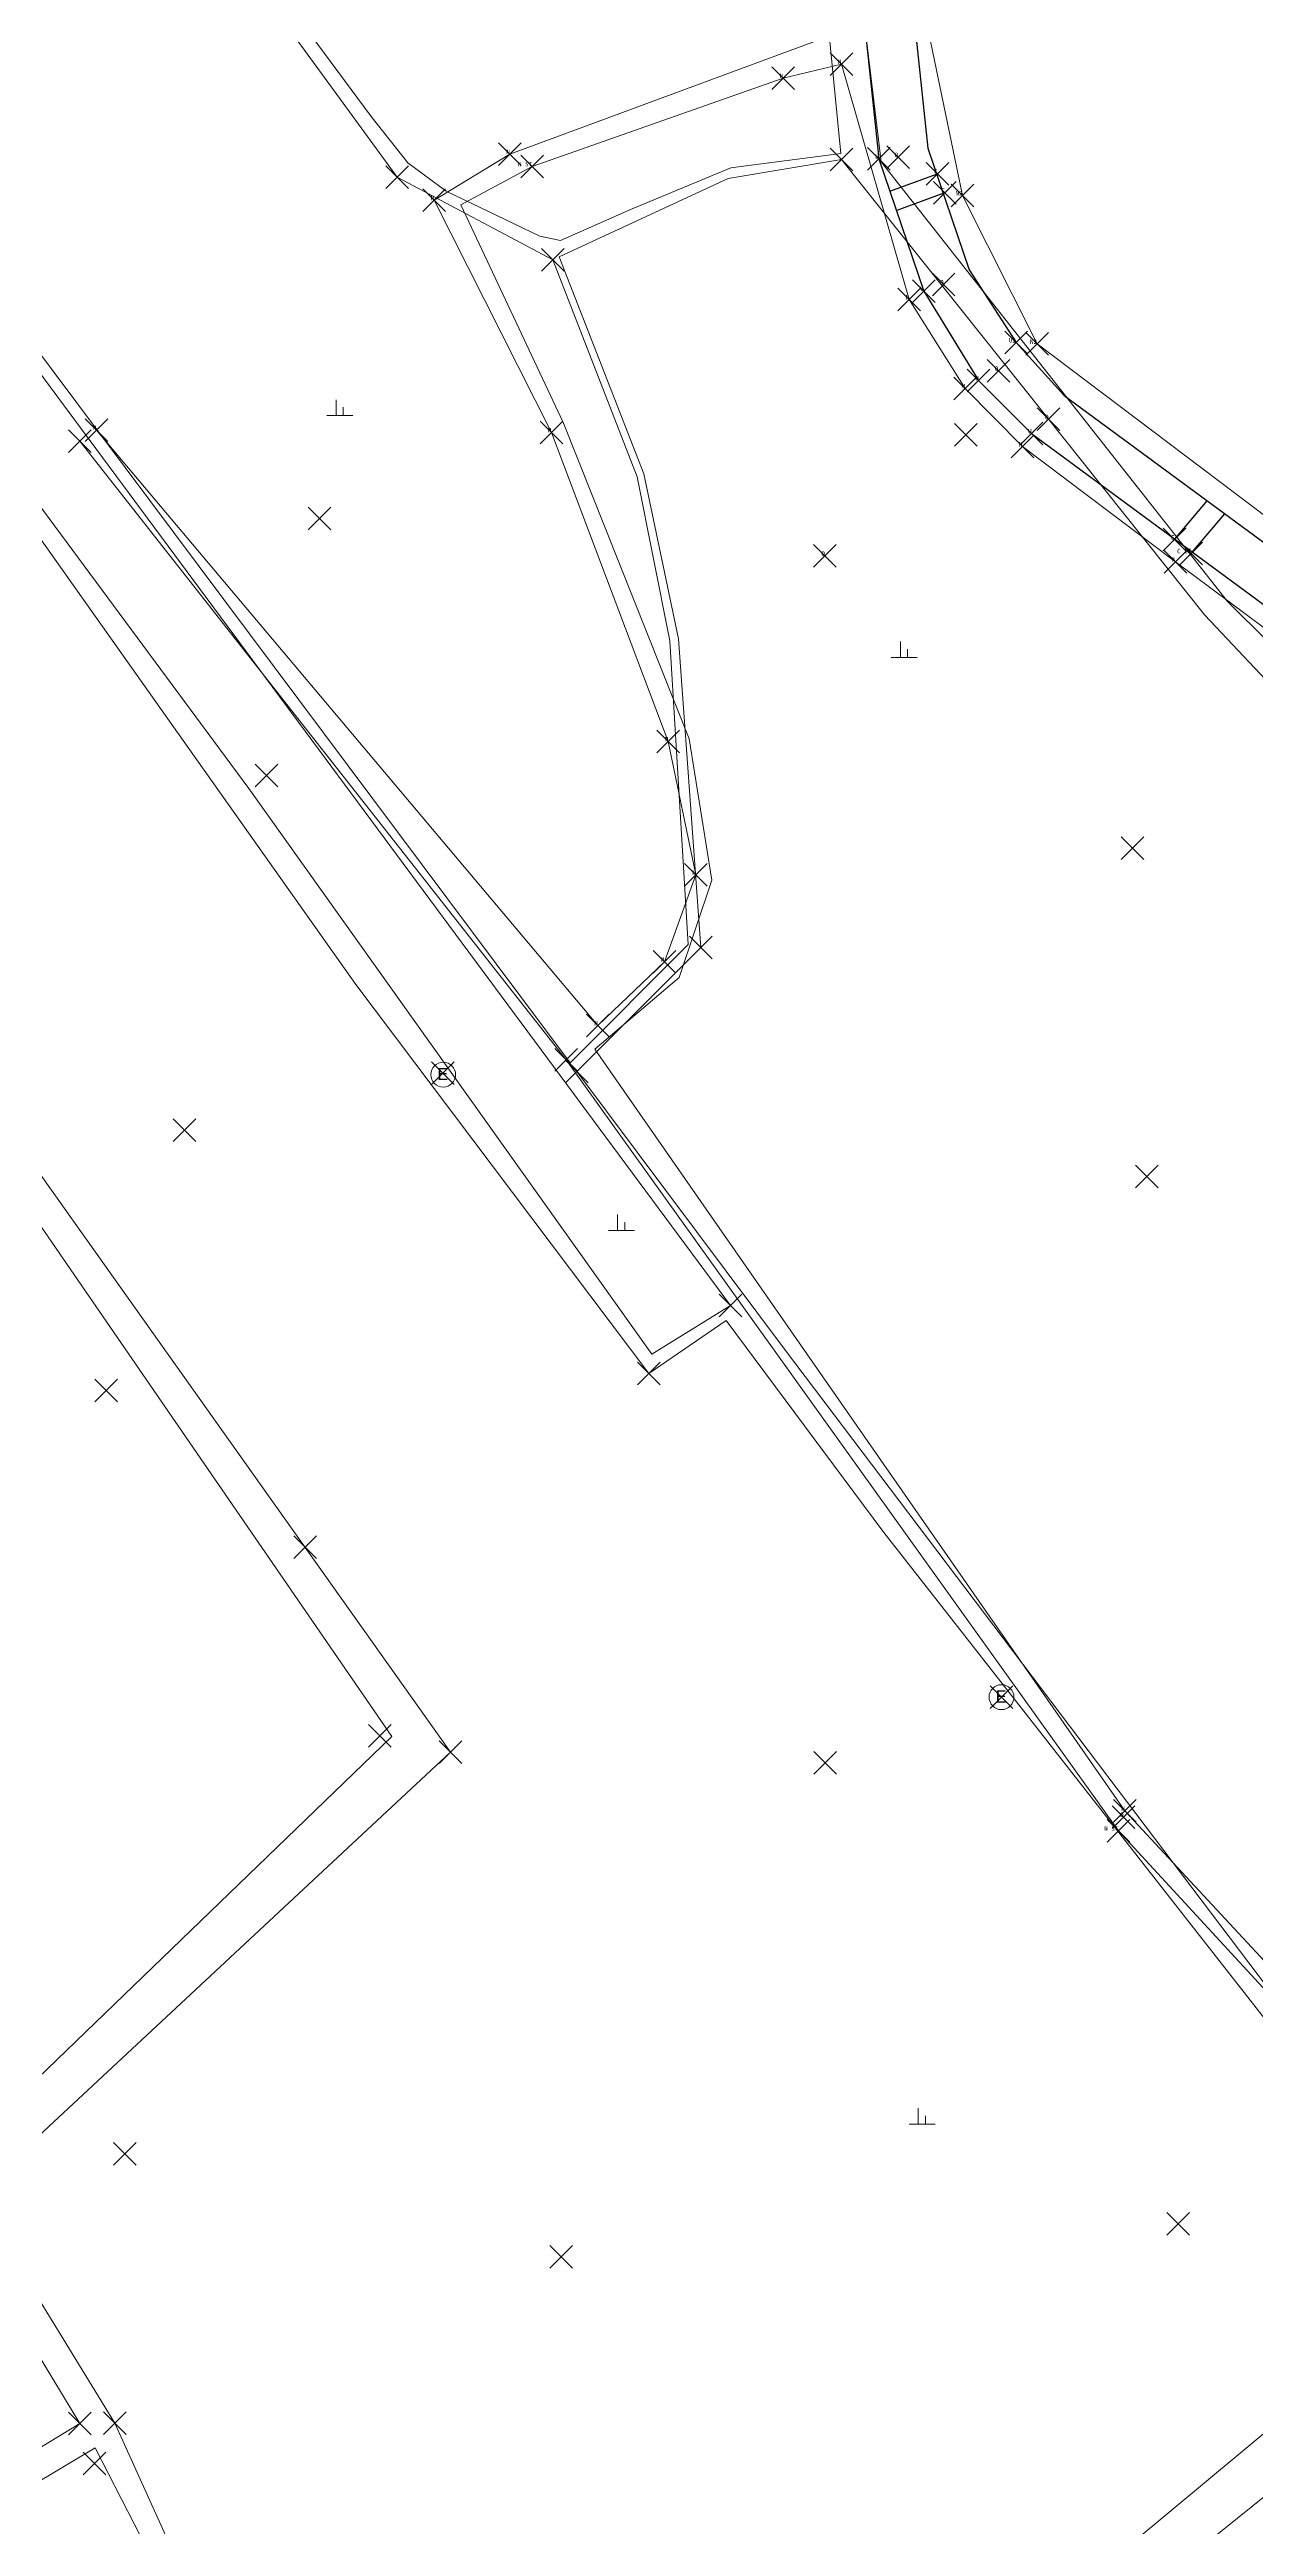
# Model space of a CAD drawing. Header units: millimetres. Extents: x 209513 to 211421, y 268482 to 269727.
# Drawn here: x 209852.9 to 209906.1, y 268704.3 to 268813.5 of the extents above; entities that cross this region are included whole.
import ezdxf
from ezdxf.enums import TextEntityAlignment as Align

# ---------------------------------------------------------------- set-up
doc = ezdxf.new("R2010")
doc.units = ezdxf.units.MM
doc.header["$MEASUREMENT"] = 0
doc.header["$PDMODE"] = 3
doc.header["$PDSIZE"] = 0.5
doc.layers.add("con'c구조물", color=8, linetype='CONTINUOUS')
doc.layers.add('측구', color=8, linetype='CONTINUOUS')
for name, color, linetype, lineweight in [('논밭', 8, 'CONTINUOUS', 0), ('전력주', 8, 'CONTINUOUS', 0), ('지반고', 8, 'CONTINUOUS', 0), ('측점', 8, 'CONTINUOUS', 0)]:
    doc.layers.add(name, color=color, linetype=linetype, lineweight=lineweight)
doc.layers.get('지반고').off()
doc.styles.add('Style-Dot', font='Dotum.ttf')
doc.styles.add('txt', font='TXT', dxfattribs={"height": 0.2})

# ---------------------------------------------------------------- blocks, each defined once
blk = doc.blocks.new('ep')
at = {"layer": '전력주', "lineweight": 0}
blk.add_circle((0, 0), 0.548539918217936, dxfattribs=at)
at = {"layer": '전력주', "lineweight": 0, "style": 'Style-Dot'}
blk.add_text('E', height=0.5429726355287119, dxfattribs=at).set_placement((-0.2559829561214428, -0.242985439079348))

msp = doc.modelspace()

# ---------------------------------------------------------------- linework, layer by layer
at = {"layer": "con'c구조물", "extrusion": (0.02944155882789784, -0.02947060458410754, 0.9991319622948867)}
for p, q in [((209889.9368980478, 268807.2818834652, 15.50637457053693), (209892.0025548417, 268808.0405739729, 15.4678840712725)), ((209890.2263444909, 268806.4338652437, 15.47283209022934), (209892.2920012849, 268807.1925557514, 15.43434159096461))]:
    msp.add_line(p, q, dxfattribs=at)
at = {"layer": "con'c구조물", "extrusion": (0.009271221000560863, -0.00518122718445137, 0.9999435980824227)}
for p, q in [((209902.5237754491, 268791.9388968578, 15.44892819845857), (209903.9487391512, 268793.6217196914, 15.44443587909576)), ((209903.2952548512, 268791.3708917633, 15.43883210954901), (209904.7202185533, 268793.053714597, 15.43433979018608))]:
    msp.add_line(p, q, dxfattribs=at)
at = {"layer": '논밭'}
for p, q in [((209865.1024245974, 268797.3862112783), (209866.2449147957, 268797.3862112783)), ((209865.5027545442, 268798.086804441), (209865.5027545442, 268797.3862112783)), ((209865.8221145099, 268797.7545022614), (209865.8221145099, 268797.3862112783)), ((209875.6585848885, 268768.9675437047, 15.28), (209854.2018662419, 268796.263360117, 15.31)), ((209890.0043117871, 268786.7174883204), (209891.1468019855, 268786.7174883204)), ((209890.4046417339, 268787.418081483), (209890.4046417339, 268786.7174883204)), ((209890.7240016996, 268787.0857793035), (209890.7240016996, 268786.7174883204)), ((209900.025, 268734.952, 15.253), (209875.6585848885, 268768.9675437047, 15.28)), ((209900.314, 268735.827, 15.203), (209876.9181611997, 268769.4359646043, 15.188)), ((209877.5291323272, 268761.4344680446), (209878.6716225255, 268761.4344680446)), ((209877.929462274, 268762.1350612073), (209877.929462274, 268761.4344680446)), ((209878.2488222397, 268761.8027590277), (209878.2488222397, 268761.4344680446)), ((209890.7954757368, 268722.0069460254), (209891.9379659351, 268722.0069460254)), ((209891.1958056836, 268722.707539188), (209891.1958056836, 268722.0069460254)), ((209891.5151656493, 268722.3752370084), (209891.5151656493, 268722.0069460254))]:
    msp.add_line(p, q, dxfattribs=at)
for points in [[(209859.1317505739, 268821.7554880382), (209859.1317505739, 268821.7554880382), (209876.5001202915, 268847.0474640431), (209885.1313360964, 268862.6866888804), (209888.2130772305, 268873.4584227314), (209898.5961171591, 268886.9243869787), (209898.5961171591, 268886.9243869787), (209906.0072599121, 268882.1446749001), (209899.2511271897, 268873.0169704464), (209899.2511271897, 268873.0169704464), (209899.2511271897, 268873.0169704464), (209899.2511271897, 268873.0169704464), (209888.6040964889, 268838.1816018882), (209886.6499025303, 268820.4996316794), (209887.7854820414, 268808.9523395419)], [(209907.8329869334, 268881.8795179275), (209900.1859869334, 268872.0490179275), (209900.1859869334, 268872.0490179275), (209900.1859869334, 268872.0490179275), (209890.3833099389, 268838.2987493921), (209890.3833099389, 268838.2987493921), (209888.131943388, 268820.4621424152), (209888.131943388, 268820.4621424152), (209889.5646179628, 268808.5859559196), (209889.5646179628, 268808.5859559196), (209889.5646179628, 268808.5859559196), (209889.5646179628, 268808.5859559196), (209904.8409869334, 268789.1800179275), (209915.8319692093, 268778.2826849128), (209930.3960376655, 268777.9981438784), (209930.3960376655, 268777.9981438784)], [(209859.1317505739, 268821.7554880382), (209861.2204764936, 268818.4758674053), (209867.0542906761, 268810.5785632083), (209868.6680210255, 268808.5429015234), (209870.3560894403, 268807.290556192), (209874.4994337437, 268805.3030482318), (209875.41386842, 268805.1113792319), (209878.5703853017, 268806.5041407748), (209882.917706495, 268808.309196027), (209887.7854820414, 268808.9523395419)], [(209875.062752489, 268804.2590754486), (209868.1943628217, 268807.9065733693), (209858.5484448695, 268821.1348341233)], [(209887.8119940308, 268808.6827488316), (209882.8089299713, 268807.8418963273), (209875.3477205592, 268804.3908810461)], [(209887.8119940308, 268808.6827488316), (209903.8376681994, 268788.5832116385), (209903.8376681994, 268788.5832116385), (209917.2757295222, 268774.3459766931), (209917.2757295222, 268774.3459766931), (209932.738142348, 268742.0486424438), (209932.738142348, 268742.0486424438), (209930.4066966709, 268736.0942319373), (209924.8083551697, 268728.5031901845)], [(209882.9094727892, 268758.1294770198), (209879.4439579759, 268755.9794323099), (209861.6592078653, 268780.9309245232), (209842.9805245641, 268806.1675490987), (209845.9421468342, 268808.0085167706), (209882.9094727892, 268758.1294770198)], [(209846.392519919, 268808.2005830887), (209875.8377813717, 268768.8349996389)], [(209842.5711573657, 268805.8853526985), (209866.3775742348, 268772.2803288228), (209879.3032395731, 268755.1308151496), (209882.7255180174, 268757.4675137891)], [(209875.062752489, 268804.2590754486), (209878.7856094775, 268794.6906137506), (209880.2332520308, 268787.454791713), (209881.0405129521, 268774.0486190573), (209875.8377813717, 268768.8349996389)], [(209876.123683015, 268768.4527756598), (209881.6007663783, 268773.9216277021), (209880.6211493555, 268787.5433497405), (209879.0858290234, 268794.8192881563), (209875.3477205592, 268804.3908810461)], [(209831.1888463387, 268694.7971130043), (209854.1978569839, 268708.7985344635), (209847.6839856749, 268719.5569527638), (209867.9688190144, 268739.1041970815), (209827.6279965983, 268797.7083118349)], [(209870.5467308246, 268738.4203125289), (209828.1921178314, 268798.0564734743)], [(209876.123683015, 268768.4527756598), (209885.3795508864, 268756.0785388177), (209912.4632572473, 268720.2952331254), (209917.4093535025, 268717.2117070447), (209919.5813730087, 268717.573592418)], [(209882.7255180173, 268757.4675137891), (209889.6323166749, 268748.173610124), (209911.4675564936, 268720.2857569075), (209916.41159264, 268716.6485487279)], [(209854.8859368795, 268670.8866676579), (209859.6186595538, 268678.3670544421), (209855.0952935861, 268689.5954351732), (209861.4367558572, 268696.2390374205), (209855.738, 268708.817), (209849.5662909625, 268718.8765402603), (209870.5467308246, 268738.4203125289)], [(209869.944, 268676.207), (209921.5972298396, 268717.7410582325)], [(209869.198, 268677.386), (209916.41159264, 268716.6485487279)], [(209854.115, 268670.76), (209859.027, 268678.545), (209854.131, 268689.805), (209860.6040648792, 268696.5474751578), (209854.8801143347, 268707.730521192), (209831.664975927, 268693.8545122877)]]:
    msp.add_lwpolyline(points, dxfattribs=at)
at = {"layer": '논밭', "extrusion": (0.001155858937811301, -0.0001277430419667327, 0.999999323835687), "elevation": 223.4868849340468}
msp.add_lwpolyline([(209898.4530927526, 268883.6307537765), (209896.3721889232, 268873.3077430784), (209895.4141687577, 268865.1107453033), (209894.1641823071, 268859.5197437592), (209890.7682192515, 268845.9997395356), (209888.9251696249, 268838.5127449454), (209887.5071994686, 268830.0727416113), (209887.2291915633, 268821.685742533), (209887.4161428923, 268814.2737479863), (209873.0181779391, 268808.9507430933), (209869.6731570563, 268806.9177451709), (209874.8522391302, 268796.6727365662), (209880.0062252848, 268783.0367385882), (209881.2202649288, 268777.1497343443), (209879.8352173079, 268773.3227395364), (209876.8961614781, 268770.5067455124), (209854.7682606376, 268796.7737327058)], dxfattribs=at)
at = {"layer": '논밭', "extrusion": (0.0003118027710556462, -0.000435577095586781, 0.9999998565258026), "elevation": -36.49345377722924}
msp.add_lwpolyline([(209914.6570749378, 268862.8515991312), (209899.3810632084, 268863.5676144117), (209895.4730521734, 268847.7406310631), (209892.6790625987, 268835.7336174482), (209891.2090904207, 268820.5015799275), (209891.6420729388, 268814.26860497), (209893.1350853382, 268807.1065884288), (209896.4230758242, 268800.5586025639), (209906.6280656622, 268792.8536181837)], dxfattribs=at)
at = {"layer": '논밭', "extrusion": (0.0006714801572836021, -0.0001403500967766912, 0.9999997647080967), "elevation": 118.4106645980119}
msp.add_lwpolyline([(209874.0994869356, 268808.399263148), (209885.1804783941, 268812.2922654168), (209887.7474811727, 268812.9102649512), (209890.735534889, 268802.5232539665), (209893.2014826291, 268798.5962650448), (209895.7325075747, 268796.034259975), (209902.4914328597, 268790.9552759604), (209907.2224344791, 268787.4282758795), (209912.6134466932, 268783.9702736147), (209916.1295103627, 268781.5702604961), (209916.4125089559, 268778.0202608382), (209919.3974753804, 268769.6082680798), (209926.48148587, 268738.9842665227), (209925.9984712063, 268736.604269588), (209920.2364725052, 268730.1632691087), (209916.707505532, 268723.4642621052), (209916.0744915736, 268718.3652650429), (209907.1904774609, 268728.3842674756), (209900.2564709665, 268735.8462684329)], dxfattribs=at)
at = {"layer": '논밭', "elevation": 15.188}
msp.add_lwpolyline([(209874.157, 268808.38), (209871.0063483801, 268806.6788971181), (209875.5389961463, 268797.0491043734), (209881.0794546775, 268783.1191394401), (209882.0841580028, 268776.8955570668), (209880.6491555058, 268772.5919459096), (209876.9181611997, 268769.4359646043)], dxfattribs=at)
at = {"layer": '논밭', "extrusion": (-0.005668283752365497, -0.00490487568878278, 0.9999719059822533), "elevation": -2492.598503847822}
msp.add_lwpolyline([(209896.7393659581, 268725.9584484413), (209907.5835318479, 268714.1855828554), (209912.2782750344, 268708.3193659307), (209912.1323567368, 268706.845456388), (209909.7950031651, 268704.5762102253), (209905.7451815962, 268700.8564656691)], dxfattribs=at)
at = {"layer": '측구', "extrusion": (-0.002365960113180924, -0.0004604847966485613, 0.9999970950890282)}
for p, q in [((209890.3015075313, 268821.6551806232, 15.37566998855411), (209891.6121823808, 268809.1842845553, 15.37302832725577)), ((209891.6121823808, 268809.1842845553, 15.37302832725577), (209893.443092977, 268803.820095137, 15.37489006643199)), ((209893.443092977, 268803.820095137, 15.37489006643199), (209895.508, 268800.607, 15.413)), ((209895.508, 268800.607, 15.413), (209897.6353626069, 268798.2699708706, 15.38225308270461)), ((209897.6353626069, 268798.2699708706, 15.38225308270461), (209909.0756043238, 268789.8470427152, 15.40544167529387))]:
    msp.add_line(p, q, dxfattribs=at)
at = {"layer": '측구', "extrusion": (-0.002365960113180924, -0.0004604847966485613, 0.9999970950890282), "elevation": -605.0047414073148}
msp.add_lwpolyline([(209899.4541124067, 268884.0819315618), (209897.0470032116, 268872.8149128151), (209889.5628609071, 268838.1938928661), (209888.1569287233, 268829.6939077323), (209887.5419020531, 268821.3709037587), (209888.8990283829, 268808.457928976), (209890.8889352726, 268802.6279103881), (209893.3069663602, 268798.6869155393), (209895.6459219581, 268796.3469058712), (209907.2669320196, 268787.7909024062), (209912.6268105494, 268784.2648762185), (209916.6499175876, 268781.7288951288), (209916.9388505317, 268778.6678822449)], dxfattribs=at)
at = {"layer": '측점'}
for p in [(209885.238, 268812.273, 15.197), (209887.805, 268812.891, 15.192), (209873.176, 268808.92, 15.249), (209874.157, 268808.38, 15.188), (209889.45, 268808.708, 15.421), (209890.305, 268808.787, 14.219), (209892.05, 268808.058, 15.467), (209869.831, 268806.887, 15.269), (209892.364, 268807.219, 15.433), (209893.15, 268807.097, 15.111), (209890.793, 268802.504, 15.111), (209891.44, 268802.878, 15.384), (209892.316, 268803.165, 14.145), (209895.508, 268800.607, 15.413), (209896.438, 268800.549, 15.141), (209894.731, 268799.355, 14.155), (209893.259, 268798.577, 15.188), (209893.858, 268798.937, 15.4), (209896.944, 268797.224, 14.153), (209854.2018662419, 268796.263360117, 15.31), (209854.926, 268796.743, 15.188), (209875.01, 268796.642, 15.195), (209895.79, 268796.015, 15.15), (209896.197, 268796.597, 15.384), (209864.78, 268792.847, 15.196), (209902.501, 268791.912, 15.449), (209887.0770698278, 268791.1943055271, 15.17), (209902.549, 268790.936, 15.259), (209903.242, 268791.308, 15.439), (209880.164, 268783.006, 15.204), (209862.439, 268781.512, 15.29), (209900.642, 268778.298, 15.196), (209881.378, 268777.119, 15.169), (209879.993, 268773.292, 15.211), (209877.054, 268770.476, 15.261), (209875.6585848885, 268768.9675437047, 15.28), (209887.09, 268737.947, 15.225), (209900.314, 268735.827, 15.203), (209900.025, 268734.952, 15.253), (209900.252, 268735.556, 15.586)]:
    msp.add_point(p, dxfattribs=at)
at = {"layer": '측점', "lineweight": -3}
for p in [(209868.1943628217, 268807.9065733693), (209887.8119940308, 268808.6827488316), (209875.062752489, 268804.2590754486), (209893.2908907731, 268796.5315058304), (209864.78, 268792.847, 15.196), (209862.439, 268781.512, 15.29), (209881.6007663783, 268773.9216277021), (209870.212, 268768.37, 15.47), (209876.123683015, 268768.4527756598), (209858.812, 268765.861, 15.294), (209901.2812054013, 268763.8128082492, 15.196), (209882.9094727892, 268758.1294770198), (209855.358, 268754.37, 15.158), (209879.3032395731, 268755.1308151496), (209864.137, 268747.469, 15.239), (209894.868, 268740.846, 15.362), (209867.436, 268739.134, 15.291), (209870.5467308246, 268738.4203125289, 15.246), (209887.09, 268737.947, 15.225), (209856.185, 268720.703, 15.262), (209902.6676025396, 268717.6145254755, 14.834), (209875.4332906241, 268716.1491390635, 14.834), (209854.1978569839, 268708.7985344635), (209855.738, 268708.817, 15.278), (209854.849, 268707.041, 15.087)]:
    msp.add_point(p, dxfattribs=at)

# ---------------------------------------------------------------- block references
at = {"layer": '지반고'}
for p in [(209870.2311274969, 268768.3096126892), (209894.868, 268740.846, 15.362)]:
    msp.add_blockref('ep', p, dxfattribs=at)

# ---------------------------------------------------------------- texts
at = {"layer": '측점', "style": 'txt'}
for s, p in [('N', (209887.805, 268812.891, 15.192)), ('N', (209885.238, 268812.273, 15.197)), ('N', (209873.176, 268808.92, 15.249)), ('N ST', (209874.157, 268808.38, 15.188)), ('U', (209889.45, 268808.708, 15.421)), ('O', (209890.305, 268808.787, 14.219)), ('C', (209892.05, 268808.058, 15.467)), ('C', (209892.364, 268807.219, 15.433)), ('N2', (209893.15, 268807.097, 15.111)), ('N', (209869.831, 268806.887, 15.269)), ('U', (209891.44, 268802.878, 15.384)), ('O', (209892.316, 268803.165, 14.145)), ('N', (209890.793, 268802.504, 15.111)), ('U2', (209895.508, 268800.607, 15.413)), ('N2', (209896.438, 268800.549, 15.141)), ('O', (209894.731, 268799.355, 14.155)), ('N', (209893.259, 268798.577, 15.188)), ('U', (209893.858, 268798.937, 15.4)), ('O', (209896.944, 268797.224, 14.153)), ('N', (209854.926, 268796.743, 15.188)), ('N', (209875.01, 268796.642, 15.195)), ('N', (209895.79, 268796.015, 15.15)), ('U', (209896.197, 268796.597, 15.384)), ('C', (209902.501, 268791.912, 15.449)), ('O', (209887.0770698278, 268791.1943055271, 15.053)), ('N', (209902.549, 268790.936, 15.259)), ('C ST', (209903.242, 268791.308, 15.439)), ('N', (209880.164, 268783.006, 15.204)), ('N', (209881.378, 268777.119, 15.169)), ('N', (209879.993, 268773.292, 15.211)), ('N', (209877.054, 268770.476, 15.261)), ('N ST', (209900.025, 268734.952, 15.253)), ('O', (209900.252, 268735.556, 15.586)), ('N', (209900.314, 268735.827, 15.203))]:
    msp.add_text(s, height=0.2, dxfattribs=at).set_placement(p, align=Align.RIGHT)

doc.saveas('drawing.dxf')
